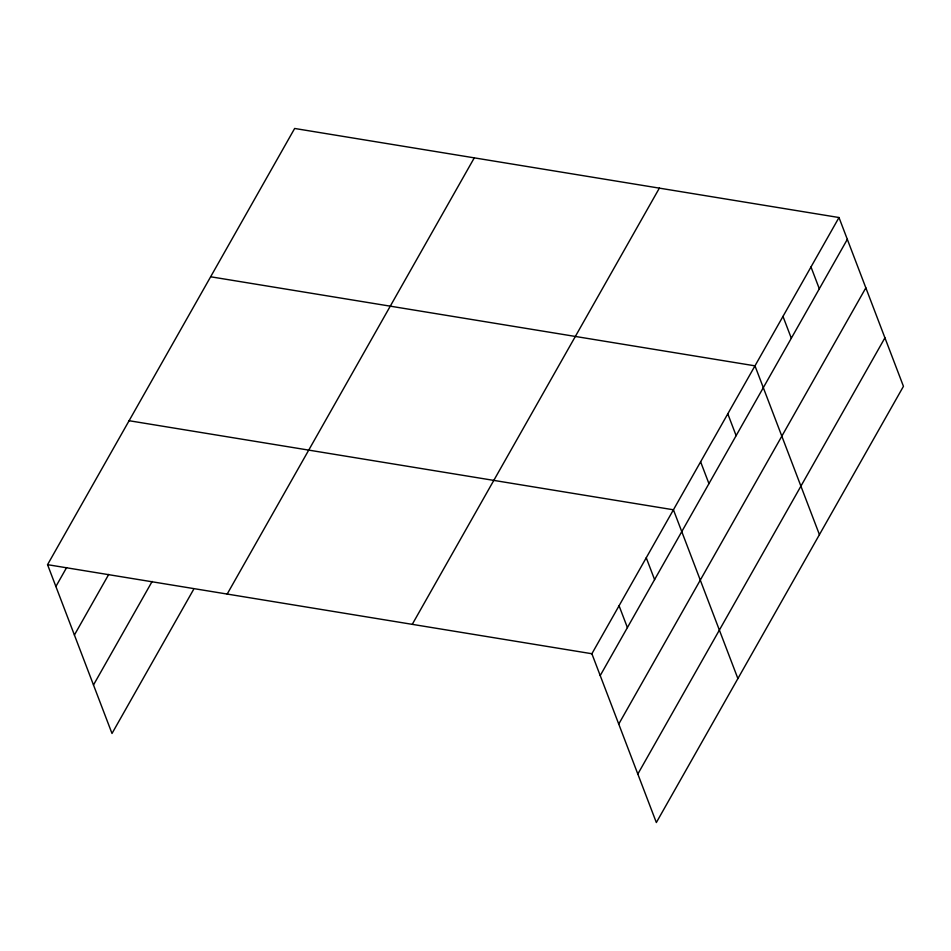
<?xml version="1.0" encoding="UTF-8"?>
<svg xmlns="http://www.w3.org/2000/svg" width="951" height="951" viewBox="0 0 951 951"><rect width="100%" height="100%" fill="white"/><g stroke="black" fill="none" stroke-linecap="round" stroke-linejoin="round"><path stroke-width="1.43" d="M193.552 589.525L112.004 733.471L47.55 564.668L294.655 128.468L838.996 217.529L903.45 386.332L656.345 822.532L591.879 653.741L838.996 217.529M55.883 586.505L66.618 567.569M74.404 635.006L108.747 574.392M93.483 684.97L152.148 581.43M227.182 594.066L474.287 157.854M412.259 624.343L659.364 188.132M600.224 675.567L847.329 239.355M618.744 724.068L865.85 287.856M637.824 774.043L884.929 337.831M210.646 276.777L754.975 365.838L819.429 534.64M129.098 420.722L673.427 509.784L737.893 678.586M47.55 564.668L591.879 653.741M810.989 266.958L819.322 288.795M782.982 316.398L791.315 338.235M727.788 413.816L736.133 435.653M700.614 461.806L708.947 483.631M646.252 557.773L654.585 579.599M619.065 605.751L627.398 627.589"/></g></svg>
